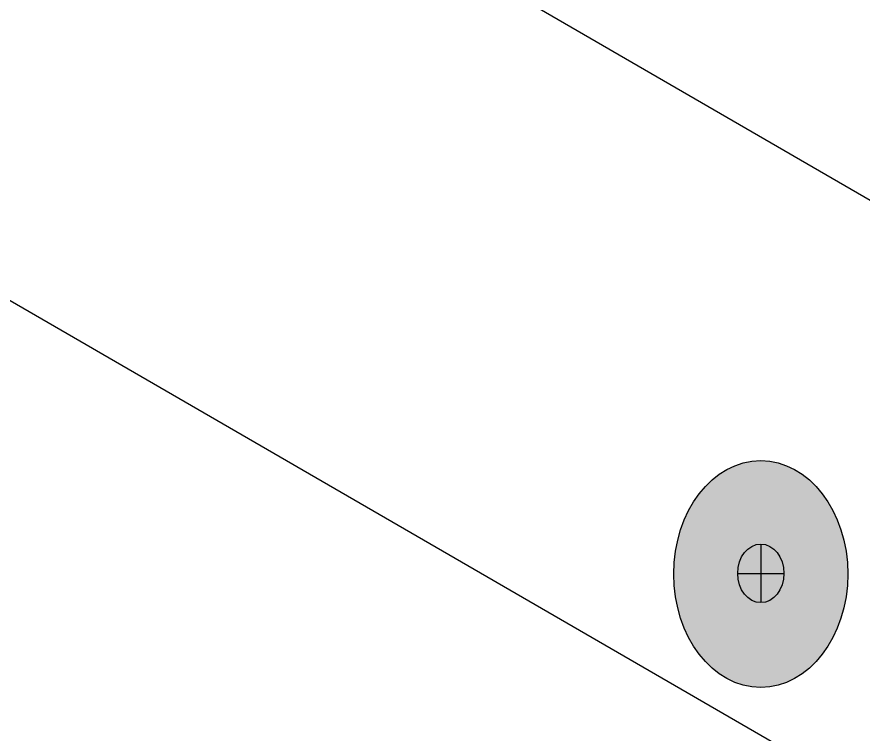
# Model space of a CAD drawing. Header units: inches. Extents: x -17.6 to 82.3, y -15.1 to 23.2.
# Drawn here: x 52.819 to 53.3143, y -1.614 to -1.1944 of the extents above; entities that cross this region are included whole.
import ezdxf

# ---------------------------------------------------------------- set-up
doc = ezdxf.new("R2010")
doc.units = ezdxf.units.IN
doc.header["$MEASUREMENT"] = 0
doc.layers.add('G-ANNO-TTLB', color=7, linetype='Continuous', lineweight=0)
doc.layers.add('TYVEK', color=7, linetype='Continuous', lineweight=0)

# ---------------------------------------------------------------- blocks, each defined once
blk = doc.blocks.new('Block_308')
at = {"layer": 'TYVEK', "true_color": 0x003b71, "transparency": 33554687}
h = blk.add_hatch(color=156, dxfattribs=at)
h.dxf.hatch_style = 2
edge = h.paths.add_edge_path()
edge.add_ellipse((53.25439, -1.52038), major_axis=(0, 0.0664), ratio=0.766948, start_angle=0, end_angle=360)
at = {"layer": 'TYVEK', "color": 18, "lineweight": 25, "true_color": 0x000000}
for p, q in [((53.25439, -1.50283), (53.25439, -1.5371)), ((53.24088, -1.51997), (53.26791, -1.51997))]:
    blk.add_line(p, q, dxfattribs=at)
blk.add_lwpolyline([(53.24728, -1.45976)], dxfattribs=at)
for centre, major_axis, ratio in [((53.25439, -1.52038), (0, 0.0664), 0.766948), ((53.25439, -1.51997), (0, 0.01714), 0.788846)]:
    blk.add_ellipse(centre, major_axis=major_axis, ratio=ratio, dxfattribs=at)

msp = doc.modelspace()

# ---------------------------------------------------------------- hatches: boundary and pattern name
at = {"layer": 'G-ANNO-TTLB', "true_color": 0xff00ff, "transparency": 33554687}
h = msp.add_hatch(color=6, dxfattribs=at)
edge = h.paths.add_edge_path()
edge.add_spline(control_points=[(77.90202, -11.06099), (77.90202, -11.06099), (37.21427, -11.06099), (37.21427, -11.06099), (37.21427, -11.06099), (37.21427, 23.06401), (37.21427, 23.06401), (37.21427, 23.06401), (77.90202, 23.06401), (77.90202, 23.06401), (77.90202, 23.06401), (77.90202, -11.06099), (77.90202, -11.06099)], knot_values=[0, 0, 0, 0, 1, 1, 1, 2, 2, 2, 3, 3, 3, 4, 4, 4, 4], degree=3, periodic=0)
edge = h.paths.add_edge_path()
edge.add_spline(control_points=[(37.33927, 22.93901), (37.33927, 22.93901), (37.33927, -10.93599), (37.33927, -10.93599), (37.33927, -10.93599), (77.77702, -10.93599), (77.77702, -10.93599), (77.77702, -10.93599), (77.77702, 22.93901), (77.77702, 22.93901), (77.77702, 22.93901), (37.33927, 22.93901), (37.33927, 22.93901)], knot_values=[0, 0, 0, 0, 1, 1, 1, 2, 2, 2, 3, 3, 3, 4, 4, 4, 4], degree=3, periodic=0)
edge.add_line((37.33927, 22.93901), (37.33927, 22.93901))

# ---------------------------------------------------------------- linework, layer by layer
at = {"layer": 'G-ANNO-TTLB'}
for points in [[(77.90202, -11.06099), (77.90202, -11.06099), (37.21427, -11.06099), (37.21427, -11.06099), (37.21427, -11.06099), (37.21427, 23.06401), (37.21427, 23.06401), (37.21427, 23.06401), (77.90202, 23.06401), (77.90202, 23.06401), (77.90202, 23.06401), (77.90202, -11.06099), (77.90202, -11.06099)], [(37.33927, 22.93901), (37.33927, 22.93901), (37.33927, -10.93599), (37.33927, -10.93599), (37.33927, -10.93599), (77.77702, -10.93599), (77.77702, -10.93599), (77.77702, -10.93599), (77.77702, 22.93901), (77.77702, 22.93901), (77.77702, 22.93901), (37.33927, 22.93901), (37.33927, 22.93901)]]:
    msp.add_open_spline(points, degree=3, knots=[0, 0, 0, 0, 1, 1, 1, 2, 2, 2, 3, 3, 3, 4, 4, 4, 4], dxfattribs=at)
at = {"layer": 'TYVEK', "color": 4, "lineweight": 25, "true_color": 0x00ffff}
msp.add_line((52.47324, -0.81136), (55.65834, -2.65943), dxfattribs=at)
at = {"layer": 'TYVEK', "color": 18, "lineweight": 25, "true_color": 0x000000}
msp.add_line((52.22138, -1.0167), (55.95459, -3.17794), dxfattribs=at)
at = {"layer": 'TYVEK', "color": 4, "lineweight": 25, "true_color": 0x00ffff}
for points in [[(55.34231, -1.66076), (55.34231, -1.82042), (55.16895, -1.91278), (55.03072, -1.83289), (55.03072, -1.83289), (52.98954, -0.65307), (52.98954, -0.65307), (52.89298, -0.59725), (52.8335, -0.49418), (52.8335, -0.38265), (52.8335, -0.38265), (52.8335, -0.20833), (52.8335, -0.20833)], [(55.34231, -1.66076), (55.34231, -1.82042), (55.16944, -1.91251), (55.03121, -1.83262), (55.03121, -1.83262), (52.99003, -0.6528), (52.99003, -0.6528), (52.89346, -0.59698), (52.83399, -0.49391), (52.83399, -0.38238), (52.83399, -0.38238), (52.83399, -0.20833), (52.83399, -0.20833)]]:
    msp.add_open_spline(points, degree=3, knots=[0, 0, 0, 0, 1, 1, 1, 2, 2, 2, 3, 3, 3, 4, 4, 4, 4], dxfattribs=at)

# ---------------------------------------------------------------- block references
at = {"layer": 'TYVEK'}
msp.add_blockref('Block_308', (0, 0), dxfattribs=at)

doc.saveas('drawing.dxf')
